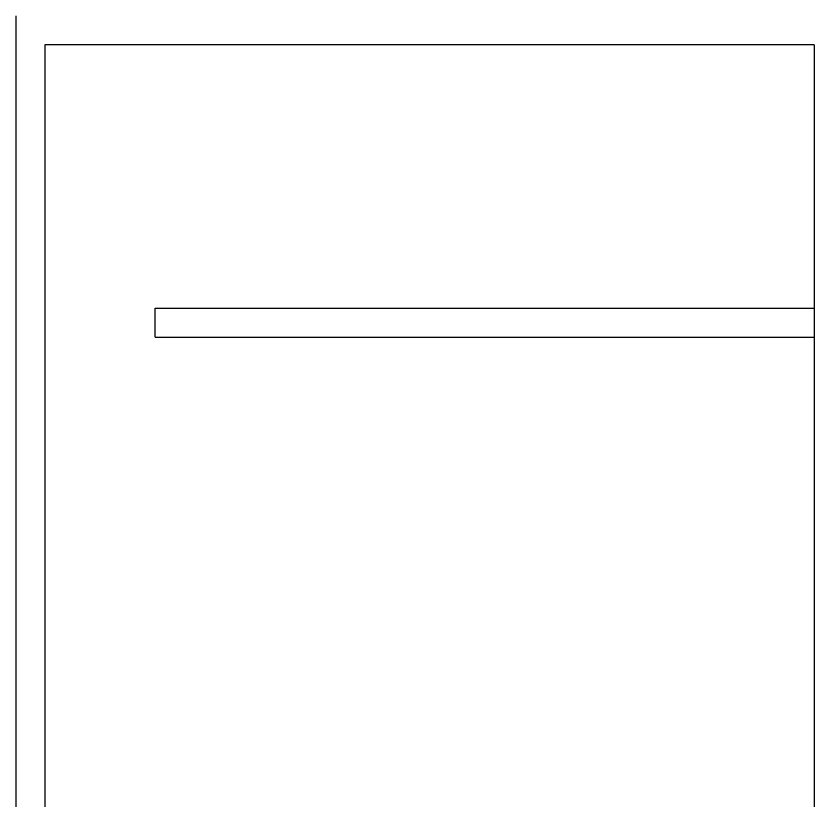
# Model space of a CAD drawing. Extents: x 2 to 41.9, y 0.3 to 42.9.
# Drawn here: x 6.535 to 10.685, y 33.201 to 37.276 of the extents above; entities that cross this region are included whole.
import ezdxf

# ---------------------------------------------------------------- set-up
doc = ezdxf.new("R2010")
doc.units = 0
doc.header["$MEASUREMENT"] = 0
doc.layers.add('PAREDE', color=7, linetype='CONTINUOUS')

msp = doc.modelspace()

# ---------------------------------------------------------------- linework, layer by layer
at = {"layer": 'PAREDE', "ltscale": 0.015}
for p, q in [((6.534590905536305, 37.27625451725004), (6.534590905536305, 23.89181930333473)), ((6.684590905536311, 37.12625451725003), (6.684590905536311, 23.78314687433988)), ((10.68459090553631, 37.12625451725003), (6.684590905536311, 37.12625451725003)), ((10.68459090553631, 37.12625451725003), (10.68459090553631, 29.67625451724999)), ((7.257697451860196, 35.75771607632916), (10.68459090553628, 35.75771607632916)), ((7.257697451860224, 35.60771607632915), (7.257697451860196, 35.75771607632916)), ((7.257697451860196, 35.60771607632915), (10.68459090553628, 35.60771607632913))]:
    msp.add_line(p, q, dxfattribs=at)

doc.saveas('drawing.dxf')
